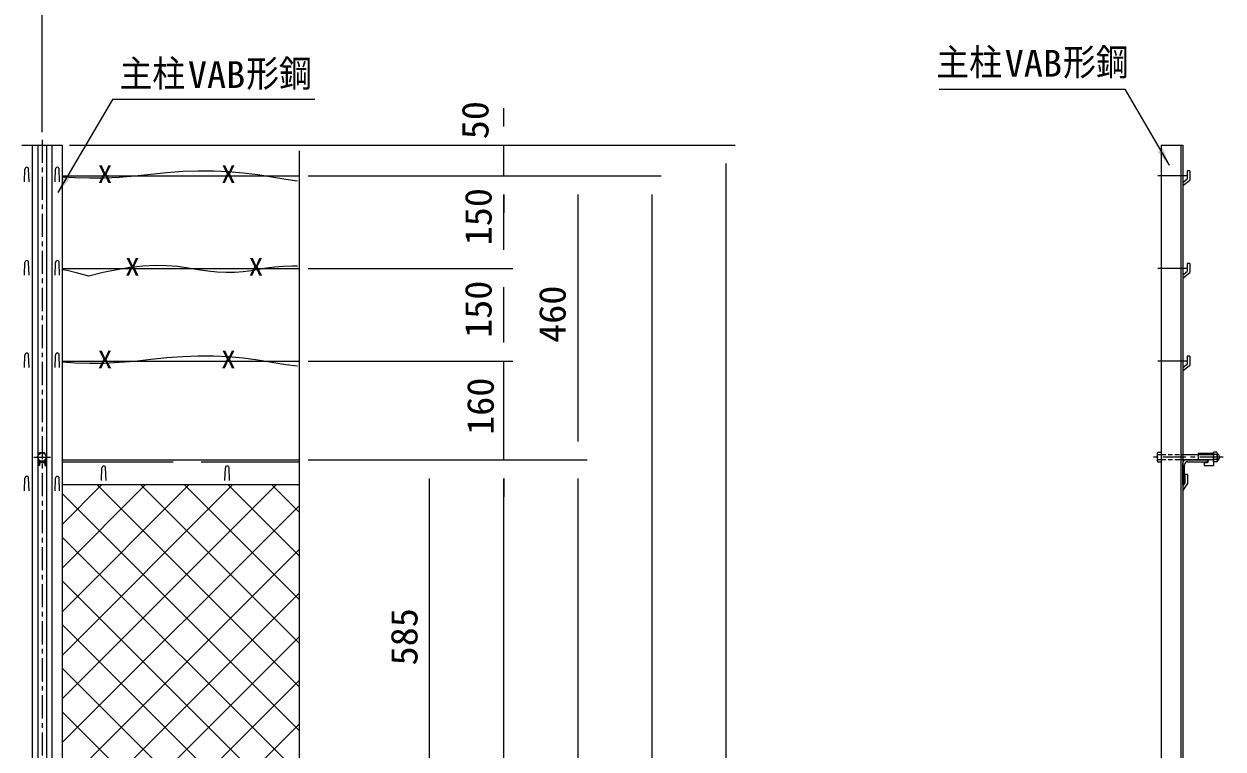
# Model space of a CAD drawing. Units: millimetres, scale not verified. Extents: x -4455 to 4455, y -3150 to 3150.
# Drawn here: x -1537 to 405, y 668 to 1843 of the extents above; entities that cross this region are included whole.
import ezdxf
from ezdxf.enums import TextEntityAlignment as Align

# ---------------------------------------------------------------- set-up
doc = ezdxf.new("R2010")
doc.units = ezdxf.units.MM
doc.header["$LTSCALE"] = 30
for name, pattern in [('DASHED', [7.5, 6, -1.5]), ('USER1', [2, 1.25, -0.25, 0.25, -0.25]), ('USER2', [0.375, 0.25, -0.125])]:
    doc.linetypes.add(name, pattern=pattern)
for name, color, linetype, lineweight in [('0-0_5寸法', 1, 'Continuous', 18), ('0-2_1部材', 3, 'Continuous', 18), ('0-3_2網', 4, 'Continuous', 18), ('0-5_6文字', 3, 'Continuous', 9), ('0-7_8部品', 7, 'Continuous', 9), ('0-A_中心線', 1, 'USER1', 18)]:
    doc.layers.add(name, color=color, linetype=linetype, lineweight=lineweight)
doc.styles.add('ＭＳ ゴシック', font='')
doc.styles.get('ＭＳ ゴシック').set_extended_font_data('MS Gothic')

msp = doc.modelspace()

# ---------------------------------------------------------------- linework, layer by layer
at = {"layer": '0-0_5寸法'}
for p, q in [((-1507.46, 1667.72), (-1507.46, 1957.45)), ((-759.73, 1676.57), (-759.73, 1706.57)), ((-1459.96, 1646.57), (-744.73, 1646.57)), ((-759.73, 1596.57), (-759.73, 1646.57)), ((-1076.3, 1596.57), (-744.73, 1596.57)), ((-1076.3, 1596.57), (-744.73, 1596.57)), ((-1076.3, 1596.57), (-624.73, 1596.57)), ((-1061.3, 1596.57), (-504.73, 1596.57)), ((-759.73, 1476.57), (-759.73, 1566.57)), ((-759.73, 1566.57), (-759.73, 1536.57)), ((-639.73, 1566.57), (-639.73, 1166.57)), ((-519.73, 1566.57), (-519.73, -33.43)), ((-1076.3, 1446.57), (-744.73, 1446.57)), ((-1076.3, 1446.57), (-744.73, 1446.57)), ((-759.73, 1326.57), (-759.73, 1416.57)), ((-759.73, 1326.57), (-759.73, 1356.57)), ((-1076.3, 1296.57), (-744.73, 1296.57)), ((-1076.3, 1296.57), (-744.73, 1296.57)), ((-759.73, 1136.57), (-759.73, 1296.57)), ((-1076.3, 1136.57), (-864.73, 1136.57)), ((-1076.3, 1136.57), (-624.73, 1136.57)), ((-1076.3, 1136.57), (-744.73, 1136.57)), ((-1076.3, 1136.57), (-864.73, 1136.57)), ((-1076.3, 1136.57), (-624.73, 1136.57)), ((-1076.3, 1136.57), (-744.73, 1136.57)), ((-1076.3, 1136.57), (-624.73, 1136.57)), ((-879.73, 581.57), (-879.73, 1106.57)), ((-759.73, -3.43), (-759.73, 1106.57)), ((-759.73, 1106.57), (-759.73, 1076.57)), ((-639.73, 1106.57), (-639.73, -33.43))]:
    msp.add_line(p, q, dxfattribs=at)
at = {"layer": '0-2_1部材', "color": 7, "lineweight": 9}
for p, q in [((-1539.96, 1646.57), (-1474.96, 1646.57)), ((-1474.96, 1646.57), (-1474.96, -318.43)), ((304.87, 1646.57), (339.87, 1646.57)), ((304.87, 1646.57), (304.87, -63.43)), ((336.87, 1646.57), (336.87, -318.43)), ((351.33, 1604.84), (351.33, 1589.87)), ((339.87, 1586.07), (347.33, 1591.84)), ((339.87, 1581.01), (351.33, 1589.87)), ((339.87, 1436.07), (347.33, 1441.84)), ((339.87, 1431.01), (351.33, 1439.87)), ((347.33, 1454.84), (347.33, 1441.84)), ((351.33, 1454.84), (347.33, 1454.84)), ((351.33, 1454.84), (351.33, 1439.87)), ((351.33, 1304.84), (351.33, 1289.87)), ((339.87, 1286.07), (347.33, 1291.84)), ((339.87, 1281.01), (351.33, 1289.87)), ((-1474.96, 1136.57), (-1091.3, 1136.57)), ((339.87, 1096.57), (339.87, 1131.57)), ((342.87, 1098.57), (342.87, 1128.57)), ((344.87, 1136.57), (379.87, 1136.57)), ((347.37, 1136.57), (372.37, 1136.57)), ((347.87, 1133.57), (377.87, 1133.57)), ((379.87, 1136.57), (379.87, 1135.57)), ((343.6, 1112.75), (343.6, 1098.91)), ((347.6, 1112.75), (343.6, 1112.75)), ((347.6, 1112.75), (347.6, 1097.67)), ((-1474.96, 1096.57), (-1091.3, 1096.57)), ((339.87, 1093.5), (343.6, 1098.91)), ((339.87, 1086.46), (347.6, 1097.67)), ((339.87, 1096.57), (340.87, 1096.57))]:
    msp.add_line(p, q, dxfattribs=at)
at = {"layer": '0-2_1部材'}
for p, q in [((-1523.46, 1646.57), (-1523.46, -318.43)), ((-1514.46, 1646.57), (-1514.46, -318.43)), ((-1500.46, 1646.57), (-1500.46, -318.43)), ((-1491.46, 1646.57), (-1491.46, -318.43)), ((-1535.95, 1587.01), (-1535.2, 1607.51)), ((-1528.45, 1587.01), (-1529.2, 1607.51)), ((-1486.48, 1587.01), (-1485.73, 1607.51)), ((-1478.98, 1587.01), (-1479.73, 1607.51)), ((-1535.95, 1435.95), (-1535.2, 1456.45)), ((-1528.45, 1435.95), (-1529.2, 1456.45)), ((-1486.48, 1435.95), (-1485.73, 1456.45)), ((-1478.98, 1435.95), (-1479.73, 1456.45)), ((-1535.95, 1285.95), (-1535.2, 1306.45)), ((-1528.45, 1285.95), (-1529.2, 1306.45)), ((-1486.48, 1285.95), (-1485.73, 1306.45)), ((-1478.98, 1285.95), (-1479.73, 1306.45)), ((-1411.21, 1103.07), (-1410.46, 1123.57)), ((-1403.71, 1103.07), (-1404.46, 1123.57)), ((-1211.21, 1103.07), (-1210.46, 1123.57)), ((-1203.71, 1103.07), (-1204.46, 1123.57))]:
    msp.add_line(p, q, dxfattribs=at)
at = {"layer": '0-2_1部材', "color": 4}
msp.add_line((-1091.3, 1637.09), (-1091.3, 595.1), dxfattribs=at)
at = {"layer": '0-2_1部材', "color": 1}
for p, q in [((-1474.96, 1596.57), (-1091.3, 1596.57)), ((347.33, 1596.57), (299.87, 1596.57)), ((-1474.96, 1446.57), (-1091.3, 1446.57)), ((347.33, 1446.57), (299.87, 1446.57)), ((-1474.96, 1296.57), (-1091.3, 1296.57)), ((347.33, 1296.57), (299.87, 1296.57))]:
    msp.add_line(p, q, dxfattribs=at)
at = {"layer": '0-2_1部材', "color": 1, "linetype": 'DASHED'}
msp.add_line((-1474.96, 1133.57), (-1091.3, 1133.57), dxfattribs=at)
at = {"layer": '0-2_1部材', "color": 7, "lineweight": 9}
for points in [[(339.87, 1646.57), (339.87, -63.43), (339.87, -318.43)], [(351.33, 1604.84), (347.33, 1604.84), (347.33, 1591.84)], [(351.33, 1304.84), (347.33, 1304.84), (347.33, 1291.84)]]:
    msp.add_lwpolyline(points, dxfattribs=at)
at = {"layer": '0-2_1部材', "color": 1}
for points in [[(-1474.96, 1595.17), (-1453.84, 1593.81), (-1430.67, 1593.22), (-1406.82, 1593.49), (-1382.3, 1594.62), (-1357.1, 1596.61), (-1331.22, 1599.45), (-1305.21, 1602.25), (-1279.64, 1604.08), (-1254.49, 1604.96), (-1229.76, 1604.88), (-1205.47, 1603.84), (-1181.6, 1601.84), (-1158.16, 1598.88), (-1135.14, 1594.97), (-1112.56, 1591.15), (-1093.76, 1588.88)], [(-1431.64, 1434.19), (-1449.99, 1439.21), (-1466.97, 1443.17), (-1474.96, 1444.65)], [(-1093.76, 1450.13), (-1102.59, 1450.33), (-1117.01, 1449.99), (-1130.77, 1448.98), (-1143.85, 1447.3), (-1156.25, 1444.95), (-1168.6, 1442.63), (-1181.51, 1441.05), (-1194.98, 1440.2), (-1209.02, 1440.09), (-1223.61, 1440.72), (-1238.76, 1442.09), (-1254.48, 1444.19), (-1270.75, 1447.03), (-1287.75, 1449.64), (-1305.64, 1451.04), (-1324.42, 1451.24), (-1344.09, 1450.24), (-1364.64, 1448.03), (-1386.09, 1444.62), (-1408.42, 1440.01), (-1431.64, 1434.19)], [(-1474.96, 1295.17), (-1453.84, 1293.81), (-1430.67, 1293.22), (-1406.82, 1293.49), (-1382.3, 1294.62), (-1357.1, 1296.61), (-1331.22, 1299.45), (-1305.21, 1302.25), (-1279.64, 1304.08), (-1254.49, 1304.96), (-1229.76, 1304.88), (-1205.47, 1303.84), (-1181.6, 1301.84), (-1158.16, 1298.88), (-1135.14, 1294.97), (-1112.56, 1291.15), (-1093.76, 1288.88)]]:
    msp.add_lwpolyline(points, dxfattribs=at)
at = {"layer": '0-2_1部材'}
for centre in [(-1532.2, 1607.51), (-1482.73, 1607.51), (-1532.2, 1456.45), (-1482.73, 1456.45), (-1532.2, 1306.45), (-1482.73, 1306.45), (-1407.46, 1123.57), (-1207.46, 1123.57)]:
    msp.add_arc(centre, 3, 0, 180, dxfattribs=at)
at = {"layer": '0-2_1部材', "color": 7, "lineweight": 9}
for centre, radius, start, end in [((344.87, 1131.57), 5, 90, 180), ((347.87, 1128.57), 5, 90, 180), ((377.87, 1135.57), 2, 270, 0), ((340.87, 1098.57), 2, 270, 0)]:
    msp.add_arc(centre, radius, start, end, dxfattribs=at)
at = {"layer": '0-3_2網', "color": 1}
for p, q in [((-1463.11, 1646.57), (-384.73, 1646.57)), ((-399.73, -288.43), (-399.73, 1616.57))]:
    msp.add_line(p, q, dxfattribs=at)
at = {"layer": '0-3_2網'}
for p, q in [((-1474.96, 1032.06), (-1410.45, 1096.57)), ((-1474.96, 961.34), (-1339.74, 1096.57)), ((-1474.96, 890.63), (-1269.03, 1096.57)), ((-1474.96, 819.92), (-1198.32, 1096.57)), ((-1474.96, 749.21), (-1127.61, 1096.57)), ((-1091.3, 769.13), (-1418.73, 1096.57)), ((-1091.3, 839.84), (-1348.02, 1096.57)), ((-1091.3, 910.55), (-1277.31, 1096.57)), ((-1091.3, 981.26), (-1206.6, 1096.57)), ((-1091.3, 1051.98), (-1135.89, 1096.57)), ((-1091.3, 698.42), (-1474.96, 1082.09)), ((-1474.96, 678.5), (-1091.3, 1062.17)), ((-1091.3, 627.71), (-1474.96, 1011.38)), ((-1474.96, 607.79), (-1091.3, 991.46)), ((-1129.4, 595.1), (-1474.96, 940.67)), ((-1460.48, 551.57), (-1091.3, 920.75)), ((-1156.58, 551.57), (-1474.96, 869.95)), ((-1389.77, 551.57), (-1091.3, 850.03)), ((-1227.29, 551.57), (-1474.96, 799.24)), ((-1319.05, 551.57), (-1091.3, 779.32)), ((-1298, 551.57), (-1474.96, 728.53)), ((-1248.34, 551.57), (-1091.3, 708.61))]:
    msp.add_line(p, q, dxfattribs=at)
at = {"layer": '0-5_6文字', "color": 7}
for points in [[(-54.76, 1736.88), (246.18, 1736.88), (317.87, 1614.04)], [(-1065.46, 1720.21), (-1393.25, 1720.21), (-1481.63, 1569.93)]]:
    msp.add_lwpolyline(points, dxfattribs=at)
for points in [[(318.88, 1612.31), (299.26, 1635.6), (308.25, 1640.85)], [(-1482.65, 1568.2), (-1471.93, 1596.7), (-1462.95, 1591.42)]]:
    msp.add_solid(points, dxfattribs=at)
at = {"layer": '0-7_8部品', "color": 3, "lineweight": 18}
for p, q in [((298.47, 1146.94), (299.58, 1148.86)), ((298.47, 1146.94), (298.47, 1135.1)), ((299.58, 1148.86), (304.87, 1148.86)), ((304.87, 1148.86), (304.87, 1133.18)), ((364.68, 1147.34), (389.68, 1147.34)), ((364.68, 1147.34), (364.68, 1136.84)), ((389.68, 1133.18), (389.68, 1148.86)), ((389.68, 1147.34), (389.68, 1127.34)), ((396.08, 1135.1), (396.08, 1146.94)), ((299.15, 1145.02), (304.87, 1145.02)), ((299.15, 1137.02), (304.87, 1137.02)), ((334.96, 1137.02), (389.68, 1137.02)), ((339.87, 1145.02), (389.58, 1145.02)), ((364.68, 1136.84), (379.43, 1136.84)), ((374.68, 1132.34), (379.43, 1132.34)), ((374.68, 1132.34), (374.68, 1127.34)), ((374.68, 1127.34), (389.68, 1127.34)), ((395.39, 1145.02), (389.68, 1145.02)), ((395.39, 1137.02), (389.68, 1137.02)), ((394.97, 1133.18), (389.68, 1133.18)), ((396.08, 1135.1), (394.97, 1133.18))]:
    msp.add_line(p, q, dxfattribs=at)
at = {"layer": '0-7_8部品', "color": 1, "linetype": 'USER1', "lineweight": 18}
for p, q in [((-1520.9, 1141.02), (-1494.01, 1141.02)), ((405.19, 1141.02), (290.11, 1141.02))]:
    msp.add_line(p, q, dxfattribs=at)
at = {"layer": '0-7_8部品'}
for p, q in [((-1513.71, 1138.26), (-1513.71, 1127.34)), ((-1512.89, 1136.84), (-1513.71, 1136.84)), ((-1511.71, 1132.34), (-1513.71, 1132.34)), ((-1511.71, 1132.57), (-1503.21, 1132.57)), ((-1503.21, 1134.8), (-1503.21, 1127.34)), ((-1503.21, 1132.34), (-1501.21, 1132.34)), ((-1503.21, 1127.34), (-1501.21, 1127.34)), ((-1502.04, 1136.84), (-1501.21, 1136.84)), ((-1501.21, 1138.26), (-1501.21, 1127.34)), ((-1535.99, 1086.41), (-1535.24, 1106.91)), ((-1528.49, 1086.41), (-1529.24, 1106.91)), ((-1486.44, 1086.41), (-1485.69, 1106.91)), ((-1478.94, 1086.41), (-1479.69, 1106.91))]:
    msp.add_line(p, q, dxfattribs=at)
at = {"layer": '0-7_8部品', "color": 3, "linetype": 'USER2', "lineweight": 18}
for p, q in [((304.87, 1145.02), (339.87, 1145.02)), ((304.87, 1137.02), (339.87, 1137.02))]:
    msp.add_line(p, q, dxfattribs=at)
at = {"layer": '0-7_8部品', "color": 3, "linetype": 'DASHED', "lineweight": 18}
msp.add_line((364.68, 1145.34), (389.68, 1145.34), dxfattribs=at)
at = {"layer": '0-7_8部品', "color": 3, "lineweight": 18}
msp.add_lwpolyline([(-1499.62, 1141.02), (-1503.54, 1147.81), (-1511.38, 1147.81), (-1515.3, 1141.02), (-1511.38, 1134.23), (-1503.54, 1134.23)], close=True, dxfattribs=at)
for points in [[(396.08, 1146.94), (394.97, 1148.86), (389.68, 1148.86)], [(298.47, 1135.1), (299.58, 1133.18), (304.87, 1133.18)]]:
    msp.add_lwpolyline(points, dxfattribs=at)
at = {"layer": '0-7_8部品'}
msp.add_lwpolyline([(-1511.71, 1134.8), (-1511.71, 1127.34), (-1513.71, 1127.34)], dxfattribs=at)
at = {"layer": '0-7_8部品', "color": 3, "lineweight": 18}
msp.add_circle((-1507.46, 1141.02), 6.8, dxfattribs=at)
for centre, radius, start, end in [((301.5, 1146.94), 3.03, 180, 219.3382), ((393.05, 1146.94), 3.03, 320.6618, 0), ((392.92, 1141.02), 6.71, 298.05542, 61.94458), ((310.47, 1141.02), 12, 160.52878, 199.47122), ((301.5, 1135.1), 3.03, 140.6618, 180), ((379.43, 1134.59), 2.25, 270, 90), ((384.08, 1141.02), 12, 340.52878, 19.47122), ((393.05, 1135.1), 3.03, 0, 39.3382)]:
    msp.add_arc(centre, radius, start, end, dxfattribs=at)
at = {"layer": '0-7_8部品'}
for centre in [(-1532.24, 1106.91), (-1482.69, 1106.91)]:
    msp.add_arc(centre, 3, 0, 180, dxfattribs=at)
at = {"layer": '0-A_中心線'}
msp.add_line((-1507.46, 1655.2), (-1507.46, -341.27), dxfattribs=at)

# ---------------------------------------------------------------- texts
at = {"layer": '0-0_5寸法', "color": 3, "style": 'ＭＳ ゴシック', "width": 1.05}
for s, p in [('50', (-771.43, 1655.93)), ('150', (-766.4, 1484.07)), ('150', (-766.4, 1334.07)), ('460', (-646.4, 1326.07)), ('160', (-762.93, 1177)), ('585', (-886.4, 803.57))]:
    msp.add_text(s, height=43.33, rotation=90, dxfattribs=at).set_placement(p, align=Align.BOTTOM_LEFT)
at = {"layer": '0-2_1部材', "color": 1, "style": 'ＭＳ ゴシック', "width": 1.2}
for p in [(-1417.29, 1576.29), (-1217.29, 1576.29), (-1372.77, 1426.29), (-1172.77, 1426.29), (-1417.29, 1276.29), (-1217.29, 1276.29)]:
    msp.add_text('X', height=28.81, dxfattribs=at).set_placement(p, align=Align.BOTTOM_LEFT)
at = {"layer": '0-5_6文字', "style": 'ＭＳ ゴシック'}
for s, width, p in [('主柱', 0.9, (-59.15, 1746.18)), ('形鋼', 0.9, (146.11, 1746.18)), ('主柱', 0.9, (-1382.06, 1727.85)), ('形鋼', 0.9, (-1176.79, 1727.85)), ('VAB', 1.05, (51.64, 1744.46)), ('VAB', 1.05, (-1271.26, 1726.13))]:
    msp.add_text(s, height=43.33, dxfattribs=dict(at, width=width)).set_placement(p, align=Align.BOTTOM_LEFT)

doc.saveas('drawing.dxf')
